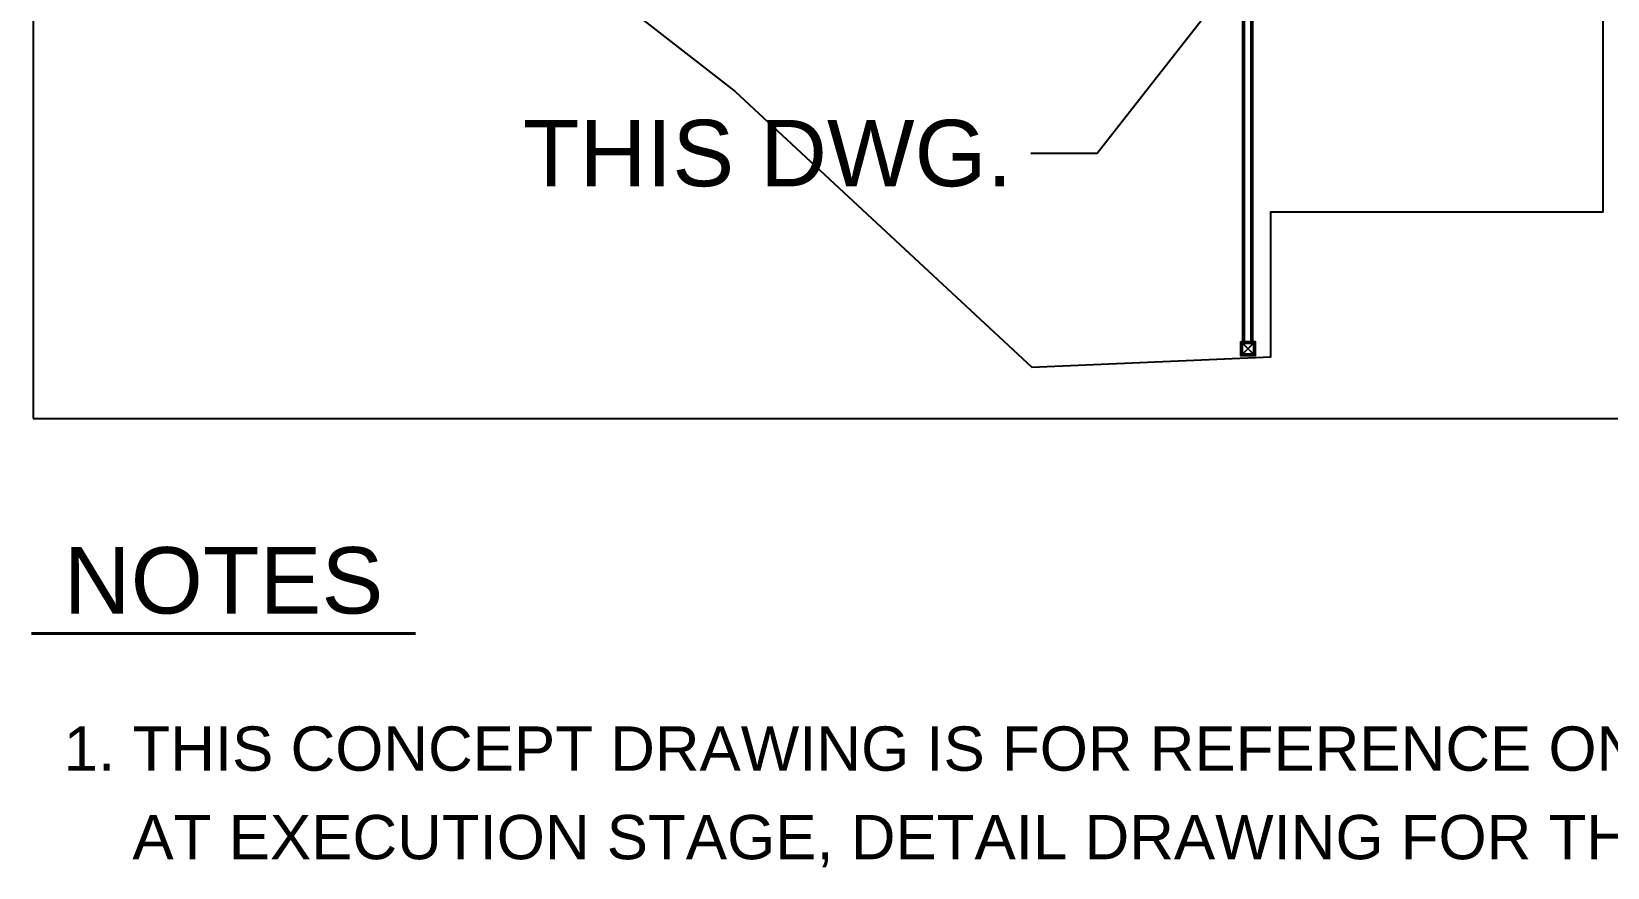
# Model space of a CAD drawing. Header units: millimetres. Extents: x 4133871 to 4440428, y -545651 to -495191.
# Drawn here: x 4427049 to 4435590, y -507933 to -503402 of the extents above; entities that cross this region are included whole.
import ezdxf
from ezdxf.enums import TextEntityAlignment as Align

# ---------------------------------------------------------------- set-up
doc = ezdxf.new("R2010")
doc.units = ezdxf.units.MM
doc.header["$LTSCALE"] = 60
for name, color, linetype in [('C_BLOCK', 7, 'Continuous'), ('C_TEXT_01', 2, 'Continuous'), ('DIM-SCALE', 7, 'Continuous'), ('SITE BOUNDARY-AP', 4, 'xxx'), ('TAN-TIT', 30, 'Continuous')]:
    doc.layers.add(name, color=color, linetype=linetype)
doc.layers.add('DITCH', color=7, linetype='Continuous', lineweight=0)
doc.styles.add('Arial', font='arial.ttf')
doc.styles.get("Standard").update_dxf_attribs({"font": 'romans.shx', "width": 0.75, "bigfont": 'whgtxt.shx'})
doc.linetypes.add('xxx', pattern='A,0.25,-0.022286,["xxx",Standard,S=0.1,R=0,X=0,Y=-0.035957],-0.221744', length=0.49403)
doc.dimstyles.new('일반도면_0050', dxfattribs={"dimtxt": 200, "dimasz": 200, "dimexe": 50, "dimexo": 250, "dimgap": 75, "dimtad": 1, "dimdec": 0, "dimzin": 0, "dimdsep": 46, "dimtxsty": 'Arial', "dimcen": -250, "dimclrd": 7, "dimclre": 7, "dimclrt": 2, "dimadec": 0, "dimazin": 0, "dimtfac": 1, "dimtdec": 0, "dimtix": 1, "dimtmove": 2, "dimatfit": 3, "dimfxl": 1, "dimtolj": 1, "dimtzin": 0, "dimarcsym": 0})

# ---------------------------------------------------------------- blocks, each defined once
blk = doc.blocks.new('KEY PLAN_NEW')
at = {"layer": 'DITCH', "color": 253, "lineweight": -3}
for p, q in [((-1773.5, -2947.9), (-1773.5, -2139.9)), ((-1770.5, -2947.9), (-1770.5, -2139.9)), ((-1758.5, -2947.9), (-1758.5, -2139.9)), ((-1755.5, -2947.9), (-1755.5, -2139.9)), ((-1774.5, -2947.9), (-1754.5, -2967.9)), ((-1754.5, -2947.9), (-1774.5, -2967.9))]:
    blk.add_line(p, q, dxfattribs=at)
for points in [[(-1777.5, -2944.9), (-1751.5, -2944.9), (-1751.5, -2970.9), (-1777.5, -2970.9)], [(-1774.5, -2947.9), (-1754.5, -2947.9), (-1754.5, -2967.9), (-1774.5, -2967.9)]]:
    blk.add_lwpolyline(points, close=True, dxfattribs=at)
at = {"layer": 'SITE BOUNDARY-AP', "color": 253, "linetype": 'Continuous', "ltscale": 10000, "flags": 128}
blk.add_lwpolyline([(-3765.8, -608.8), (-3632.6, -1235.3), (-3494, -1554.1), (-2982.6, -2265.8), (-2690.7, -2493), (-2154.6, -2991.2), (-1723, -2972.4), (-1723, -2710.4), (-1123, -2710.4), (-1123, -2344.4)], dxfattribs=at)
at = {"layer": 'TAN-TIT'}
blk.add_lwpolyline([(-3958.6, -3083.9), (0, -3083.9), (0, 0), (-3958.6, 0)], close=True, dxfattribs=at)

msp = doc.modelspace()

# ---------------------------------------------------------------- linework, layer by layer
at = {"layer": 'C_BLOCK', "color": 1, "linetype": 'Continuous', "lineweight": 40}
msp.add_line((4427049.1, -506664.5), (4429130.1, -506664.5), dxfattribs=at)

# ---------------------------------------------------------------- block references
at = {"xscale": 3, "yscale": 3, "zscale": 3}
msp.add_blockref('KEY PLAN_NEW', (4438934.7, -496247.2), dxfattribs=at)

# ---------------------------------------------------------------- texts
at = {"layer": 'C_BLOCK', "color": 3, "ltscale": 10, "style": 'Arial'}
msp.add_text('NOTES', height=360, dxfattribs=at).set_placement((4428089.6, -506664.5), align=Align.BOTTOM_CENTER)
at = {"layer": 'C_BLOCK', "color": 3, "ltscale": 10, "insert": (4431038.5, -504063), "char_height": 360, "attachment_point": 5, "style": 'Arial'}
msp.add_mtext('\\A1;THIS DWG.', dxfattribs=at)
at = {"layer": 'C_TEXT_01', "style": 'Arial'}
for s, p in [('1. THIS CONCEPT DRAWING IS FOR REFERENCE ONLY.', (4427223.4, -507288.5)), ('    AT EXECUTION STAGE, DETAIL DRAWING FOR THIS ITEM SHALL BE', (4427223.4, -507768.5))]:
    msp.add_text(s, height=240, dxfattribs=at).set_placement(p, align=Align.MIDDLE_LEFT)

# ---------------------------------------------------------------- leaders
at = {"layer": 'DIM-SCALE'}
msp.add_leader([(4434799.5, -501543.1), (4432823.8, -504063), (4432463.8, -504063)], dimstyle='일반도면_0050', override={"dimclrd": 1}, dxfattribs=at)

doc.saveas('drawing.dxf')
